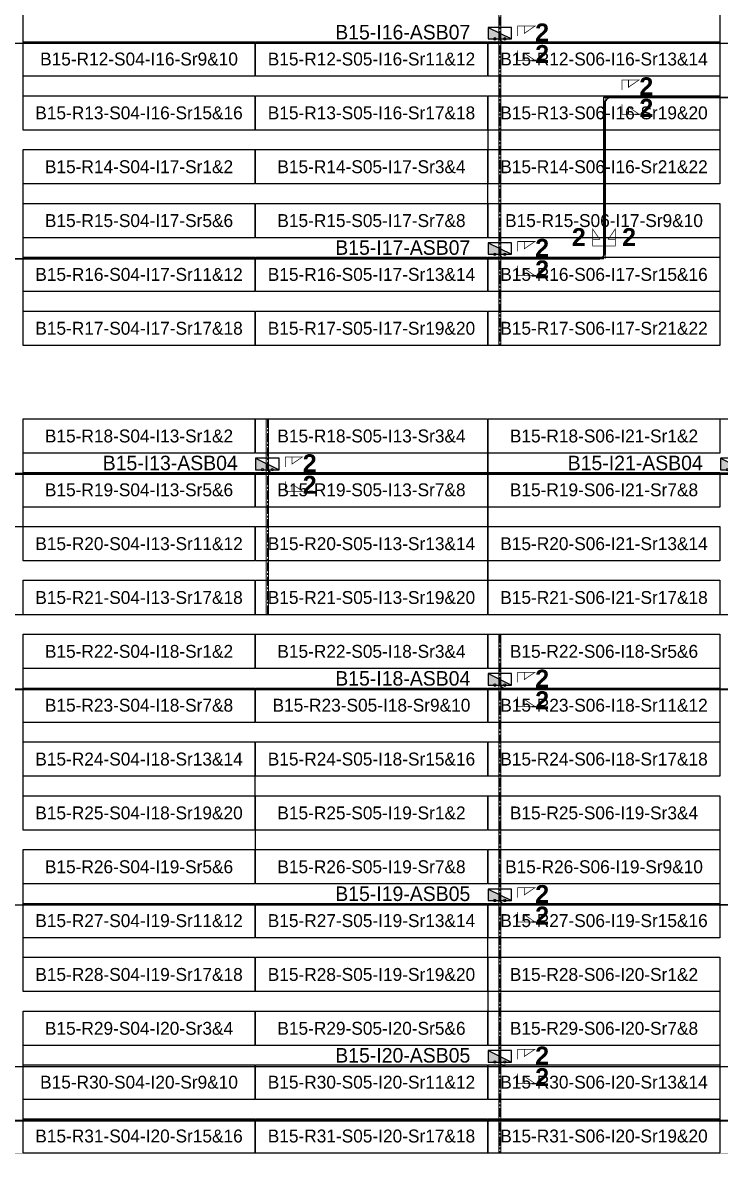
# Model space of a CAD drawing. Header units: metres. Extents: x 531263 to 531754, y 2674954 to 2675327.
# Drawn here: x 531365.4 to 531462.6, y 2675087.9 to 2675246.7 of the extents above; entities that cross this region are included whole.
import ezdxf
from ezdxf.enums import TextEntityAlignment as Align

# ---------------------------------------------------------------- set-up
doc = ezdxf.new("R2010")
doc.units = ezdxf.units.M
doc.header["$MEASUREMENT"] = 0
doc.linetypes.add('CENTER', pattern=[2, 1.25, -0.25, 0.25, -0.25])
doc.layers.add('Boundary-12.5 MW Block', color=6, linetype='Continuous', lineweight=9)
doc.layers.add('PILE', color=1, linetype='Continuous', lineweight=15)
for name, color, linetype in [('DC Trench BL-15', 114, 'Continuous'), ('E-Inverter Grouping', 2, 'Continuous'), ('Inverter Block-15', 7, 'Continuous'), ('LT Cable(AG) INV to LT Panel BL-15', 2, 'Continuous'), ('Messenger Wire Block-14 (Master Path)', 30, 'Continuous'), ('Messenger Wire Block-14 (MW Path)', 191, 'Continuous'), ('MMS Table Block-15', 8, 'Continuous'), ('Plan Line - DC', 40, 'Continuous'), ('Section Marking BL-15', 2, 'Continuous')]:
    doc.layers.add(name, color=color, linetype=linetype)
doc.styles.add('BoldTextStyle', font='arialbd.ttf')
doc.styles.get("Standard").update_dxf_attribs({"font": 'Adani Regular.ttf'})

# ---------------------------------------------------------------- blocks, each defined once
blk = doc.blocks.new('MMS Table (32.292 x 4.788)')
at = {"color": 0}
blk.add_lwpolyline([(0, -0.002), (0, 4.786), (32.292, 4.786), (32.292, -0.002)], close=True, dxfattribs=at)
at = {"color": 7}
blk.add_attdef('ID1', text='', height=1.8, dxfattribs=at).set_placement((16.146, 2.392), align=Align.MIDDLE_CENTER)
blk = doc.blocks.new('Inverter Block')
h = blk.add_hatch(color=0)
h.dxf.hatch_style = 1
h.paths.add_polyline_path([(-1.46, 2.27), (-1.46, 0.85), (1.46, 0.85)])
at = {"color": 0}
blk.add_lwpolyline([(1.46, 2.27), (-1.46, 2.27), (-1.46, 0.85), (1.46, 0.85)], close=True, dxfattribs=at)
blk.add_lwpolyline([(-1.46, 2.27), (1.46, 0.85)], dxfattribs=at)
at = {"layer": 'PILE'}
for centre in [(-0.61, 0.85), (0.61, 0.85)]:
    blk.add_circle(centre, 0.156, dxfattribs=at)
at = {"color": 7}
blk.add_attdef('ID', (-1.46, 3.01), '', height=1.8, dxfattribs=at)

msp = doc.modelspace()

# ---------------------------------------------------------------- linework, layer by layer
at = {"layer": 'Boundary-12.5 MW Block', "const_width": 0.05}
msp.add_lwpolyline([(531268.32, 2675326.58), (531754.1, 2675326.58), (531754.1, 2675089.29), (531328.1, 2675089.29), (531328.1, 2674954.29), (531263.42, 2674954.29), (531263.42, 2675086.58), (531268.32, 2675086.58)], close=True, dxfattribs=at)
at = {"layer": 'DC Trench BL-15', "color": 40, "const_width": 0.15}
for points in [[(531432.06, 2675281.58), (531431.76, 2675281.58), (531431.76, 2675201.79), (531432.06, 2675201.79)], [(531399.67, 2675191.58), (531399.37, 2675191.58), (531399.37, 2675164.29), (531399.67, 2675164.29)], [(531399.67, 2675191.58), (531399.37, 2675191.58), (531399.37, 2675164.29), (531399.67, 2675164.29)], [(531432.06, 2675161.58), (531431.76, 2675161.58), (531431.76, 2675089.29), (531432.06, 2675089.29)], [(531432.06, 2675161.58), (531431.76, 2675161.58), (531431.76, 2675089.29), (531432.06, 2675089.29)]]:
    msp.add_lwpolyline(points, close=True, dxfattribs=at)
at = {"layer": 'E-Inverter Grouping'}
for points in [[(531462.57, 2675224.29), (531430.28, 2675224.29), (531430.28, 2675231.79), (531365.49, 2675231.79), (531365.49, 2675259.08), (531397.78, 2675259.08), (531397.78, 2675251.58), (531462.57, 2675251.58)], [(531430.18, 2675221.58), (531462.57, 2675221.58), (531462.57, 2675201.79), (531365.49, 2675201.79), (531365.49, 2675229.08), (531430.18, 2675229.08)]]:
    msp.add_lwpolyline(points, close=True, dxfattribs=at)
at = {"layer": 'E-Inverter Grouping', "color": 3}
for points in [[(531430.18, 2675164.29), (531333.1, 2675164.29), (531333.1, 2675176.58), (531365.49, 2675176.58), (531365.49, 2675191.58), (531430.18, 2675191.58)], [(531527.35, 2675191.58), (531527.35, 2675179.29), (531494.96, 2675179.29), (531494.96, 2675164.29), (531430.28, 2675164.29), (531430.28, 2675191.58)], [(531462.57, 2675161.58), (531462.57, 2675141.79), (531397.78, 2675141.79), (531397.78, 2675134.29), (531365.49, 2675134.29), (531365.49, 2675161.58)], [(531462.57, 2675139.08), (531462.57, 2675119.29), (531430.18, 2675119.29), (531430.18, 2675111.79), (531365.49, 2675111.79), (531365.49, 2675131.58), (531397.88, 2675131.58), (531397.88, 2675139.08)], [(531462.57, 2675089.29), (531365.49, 2675089.29), (531365.49, 2675109.08), (531430.28, 2675109.08), (531430.28, 2675116.58), (531462.57, 2675116.58)]]:
    msp.add_lwpolyline(points, close=True, dxfattribs=at)
at = {"layer": 'LT Cable(AG) INV to LT Panel BL-15'}
for points in [[(531489.86, 2675216.63), (531485.01, 2675216.63, -0.167683), (531484.45, 2675216.83), (531483, 2675217.96, 0.103275), (531482.64, 2675218.04), (531476.78, 2675218.04, -0.414214), (531475.88, 2675218.94), (531475.88, 2675230.36, -0.031335), (531475.88, 2675230.47), (531475.94, 2675230.95, 0.031335), (531475.95, 2675231.06), (531475.95, 2675242.94, 0.414214), (531475.05, 2675243.84), (531335.64, 2675243.84, -0.414214), (531334.74, 2675244.74), (531334.74, 2675245.19)], [(531489.86, 2675216.66), (531485.01, 2675216.66, -0.167524), (531484.46, 2675216.85), (531483.01, 2675217.99, 0.103275), (531482.65, 2675218.06), (531476.8, 2675218.06, -0.414214), (531475.9, 2675218.96), (531475.9, 2675230.36, -0.031335), (531475.91, 2675230.47), (531475.97, 2675230.94, 0.031335), (531475.97, 2675231.06), (531475.97, 2675242.96, 0.414214), (531475.07, 2675243.86), (531432.81, 2675243.86, -0.414214), (531431.91, 2675244.76), (531431.91, 2675245.19)], [(531489.86, 2675216.58), (531484.99, 2675216.58, -0.168003), (531484.44, 2675216.78), (531482.99, 2675217.91, 0.103275), (531482.63, 2675217.99), (531476.73, 2675217.99, -0.414214), (531475.83, 2675218.89), (531475.83, 2675230.37, -0.031335), (531475.83, 2675230.48), (531475.89, 2675230.95, 0.031335), (531475.9, 2675231.06), (531475.9, 2675235.39, 0.414214), (531475, 2675236.29), (531447.41, 2675236.29, 0.414214), (531446.51, 2675235.39), (531446.51, 2675214.69, -0.414214), (531445.61, 2675213.79), (531335.64, 2675213.79, -0.414214), (531334.74, 2675214.69), (531334.74, 2675215.19)], [(531489.86, 2675216.61), (531485, 2675216.61, -0.167842), (531484.44, 2675216.8), (531483, 2675217.94, 0.103275), (531482.64, 2675218.01), (531476.75, 2675218.01, -0.414214), (531475.85, 2675218.91), (531475.85, 2675230.36, -0.031335), (531475.86, 2675230.48), (531475.92, 2675230.95, 0.031335), (531475.92, 2675231.06), (531475.92, 2675235.41, 0.414214), (531475.02, 2675236.31), (531447.38, 2675236.31, 0.414214), (531446.48, 2675235.41), (531446.48, 2675214.71, -0.414214), (531445.58, 2675213.81), (531432.81, 2675213.81, -0.414214), (531431.91, 2675214.71), (531431.91, 2675215.19)], [(531486.73, 2675215.16), (531485.13, 2675215.16, -0.103741), (531484.77, 2675215.24), (531482.9, 2675216.06, 0.042157), (531482.75, 2675216.07), (531476.91, 2675216.07, 0.414465), (531476.01, 2675215.17), (531476.03, 2675192.73, 0.021432), (531476.04, 2675192.66), (531476.08, 2675192.16, -0.021647), (531476.08, 2675192.08), (531476.08, 2675094.68, -0.414214), (531475.18, 2675093.78), (531312.95, 2675093.78, 0.414214), (531312.05, 2675092.88), (531312.05, 2675057.18, -0.414214), (531311.15, 2675056.28), (531298.35, 2675056.28, -0.414214), (531297.45, 2675057.18), (531297.45, 2675057.69)], [(531486.73, 2675215.14), (531485.13, 2675215.14, -0.103804), (531484.77, 2675215.22), (531482.9, 2675216.04, 0.042157), (531482.75, 2675216.05), (531476.94, 2675216.05, 0.414465), (531476.04, 2675215.15), (531476.06, 2675192.73, 0.021432), (531476.06, 2675192.66), (531476.11, 2675192.16, -0.021647), (531476.11, 2675192.08), (531476.11, 2675094.65, -0.414214), (531475.21, 2675093.75), (531312.98, 2675093.75, 0.414214), (531312.08, 2675092.85), (531312.08, 2675019.65, -0.414214), (531311.18, 2675018.75), (531298.35, 2675018.75, -0.414214), (531297.45, 2675019.65), (531297.45, 2675020.19)], [(531486.73, 2675215.11), (531485.13, 2675215.11, -0.103866), (531484.77, 2675215.19), (531482.9, 2675216.01, 0.042157), (531482.75, 2675216.02), (531476.96, 2675216.02, 0.414465), (531476.06, 2675215.12), (531476.08, 2675192.74, 0.021432), (531476.09, 2675192.66), (531476.13, 2675192.16, -0.021647), (531476.13, 2675192.08), (531476.13, 2675094.63, -0.414214), (531475.23, 2675093.73), (531313, 2675093.73, 0.414214), (531312.1, 2675092.83), (531312.1, 2674974.63, -0.414214), (531311.2, 2674973.73), (531298.35, 2674973.73, -0.414214), (531297.45, 2674974.63), (531297.45, 2674975.19)], [(531490.75, 2675215.34), (531485.16, 2675215.34, -0.103308), (531484.8, 2675215.41), (531482.92, 2675216.24, 0.042157), (531482.77, 2675216.25), (531476.74, 2675216.25, 0.414465), (531475.84, 2675215.35), (531475.86, 2675192.73, 0.021432), (531475.86, 2675192.65), (531475.91, 2675192.15, -0.021647), (531475.91, 2675192.07), (531475.91, 2675184.85, -0.414214), (531475.01, 2675183.95), (531303.25, 2675183.95, -0.414214), (531302.35, 2675184.85), (531302.35, 2675185.19)], [(531488.81, 2675215.29), (531485.15, 2675215.29, -0.103431), (531484.79, 2675215.37), (531482.92, 2675216.19, 0.042157), (531482.76, 2675216.2), (531476.79, 2675216.2, 0.414465), (531475.89, 2675215.3), (531475.91, 2675192.73, 0.021432), (531475.91, 2675192.65), (531475.96, 2675192.15, -0.021647), (531475.96, 2675192.07), (531475.96, 2675154.8, -0.414214), (531475.06, 2675153.9), (531335.64, 2675153.9, -0.414214), (531334.74, 2675154.8), (531334.74, 2675155.19)], [(531488.81, 2675215.24), (531485.14, 2675215.24, -0.103555), (531484.78, 2675215.32), (531482.91, 2675216.14, 0.042157), (531482.76, 2675216.15), (531476.84, 2675216.15, 0.414465), (531475.94, 2675215.25), (531475.96, 2675192.73, 0.021432), (531475.96, 2675192.65), (531476.01, 2675192.15, -0.021647), (531476.01, 2675192.08), (531476.01, 2675124.75, -0.414214), (531475.11, 2675123.85), (531335.64, 2675123.85, -0.414214), (531334.74, 2675124.75), (531334.74, 2675125.19)], [(531486.73, 2675215.19), (531485.14, 2675215.19, -0.103679), (531484.78, 2675215.27), (531482.91, 2675216.09, 0.042157), (531482.76, 2675216.1), (531476.89, 2675216.1, 0.414465), (531475.99, 2675215.2), (531476.01, 2675192.73, 0.021432), (531476.01, 2675192.66), (531476.06, 2675192.16, -0.021647), (531476.06, 2675192.08), (531476.06, 2675102.2, -0.414214), (531475.16, 2675101.3), (531335.64, 2675101.3, -0.414214), (531334.74, 2675102.2), (531334.74, 2675102.69)], [(531490.75, 2675215.36), (531485.16, 2675215.36, -0.103247), (531484.8, 2675215.44), (531482.92, 2675216.26, 0.042157), (531482.77, 2675216.27), (531476.71, 2675216.27, 0.414465), (531475.81, 2675215.37), (531475.83, 2675192.72, 0.021432), (531475.84, 2675192.65), (531475.88, 2675192.15, -0.021647), (531475.88, 2675192.07), (531475.88, 2675184.88, -0.414214), (531474.98, 2675183.98), (531400.42, 2675183.98, -0.414214), (531399.52, 2675184.88), (531399.52, 2675185.19)], [(531490.75, 2675215.31), (531485.15, 2675215.31, -0.10337), (531484.79, 2675215.39), (531482.92, 2675216.21, 0.042157), (531482.77, 2675216.22), (531476.76, 2675216.22, 0.414465), (531475.86, 2675215.32), (531475.88, 2675192.73, 0.021432), (531475.89, 2675192.65), (531475.93, 2675192.15, -0.021647), (531475.93, 2675192.07), (531475.93, 2675154.83, -0.414214), (531475.03, 2675153.93), (531432.81, 2675153.93, -0.414214), (531431.91, 2675154.83), (531431.91, 2675155.19)], [(531488.81, 2675215.26), (531485.15, 2675215.26, -0.103493), (531484.79, 2675215.34), (531482.91, 2675216.16, 0.042157), (531482.76, 2675216.17), (531476.81, 2675216.17, 0.414465), (531475.91, 2675215.27), (531475.93, 2675192.73, 0.021432), (531475.94, 2675192.65), (531475.98, 2675192.15, -0.021647), (531475.98, 2675192.08), (531475.98, 2675124.78, -0.414214), (531475.08, 2675123.88), (531432.81, 2675123.88, -0.414214), (531431.91, 2675124.78), (531431.91, 2675125.19)], [(531488.81, 2675215.21), (531485.14, 2675215.21, -0.103617), (531484.78, 2675215.29), (531482.91, 2675216.11, 0.042157), (531482.76, 2675216.12), (531476.86, 2675216.12, 0.414465), (531475.96, 2675215.22), (531475.98, 2675192.73, 0.021432), (531475.99, 2675192.65), (531476.03, 2675192.16, -0.021647), (531476.03, 2675192.08), (531476.03, 2675102.23, -0.414214), (531475.13, 2675101.33), (531432.81, 2675101.33, -0.414214), (531431.91, 2675102.23), (531431.91, 2675102.69)]]:
    msp.add_lwpolyline(points, format="xyb", dxfattribs=at)
at = {"layer": 'Messenger Wire Block-14 (Master Path)'}
for points in [[(531333.1, 2675243.88), (531475.99, 2675243.88)], [(531446.42, 2675236.38), (531475.99, 2675236.38)], [(531446.42, 2675213.88), (531446.42, 2675236.38)], [(531333.1, 2675213.88), (531446.42, 2675213.88)], [(531300.71, 2675183.88), (531475.98, 2675183.88)], [(531333.1, 2675153.88), (531475.98, 2675153.88)], [(531333.1, 2675123.88), (531475.98, 2675123.88)], [(531333.1, 2675101.38), (531475.98, 2675101.38)], [(531311.95, 2675093.88), (531475.98, 2675093.88)]]:
    msp.add_lwpolyline(points, dxfattribs=at)
at = {"layer": 'Messenger Wire Block-14 (MW Path)', "const_width": 0.1}
for points in [[(531333.1, 2675243.88), (531475.99, 2675243.88)], [(531446.42, 2675236.38), (531475.99, 2675236.38)], [(531446.67, 2675213.88), (531446.67, 2675236.38)], [(531333.1, 2675213.88), (531446.42, 2675213.88)], [(531300.71, 2675183.88), (531475.98, 2675183.88)], [(531333.1, 2675153.88), (531475.98, 2675153.88)], [(531333.1, 2675123.88), (531475.98, 2675123.88)], [(531333.1, 2675101.38), (531475.98, 2675101.38)], [(531311.95, 2675093.88), (531475.98, 2675093.88)]]:
    msp.add_lwpolyline(points, dxfattribs=at)
at = {"layer": 'Plan Line - DC', "color": 6, "linetype": 'CENTER'}
for points in [[(531431.91, 2675281.58), (531431.91, 2675201.79)], [(531399.52, 2675191.58), (531399.52, 2675164.29)], [(531431.91, 2675161.58), (531431.91, 2675089.29)]]:
    msp.add_lwpolyline(points, dxfattribs=at)
at = {"layer": 'Section Marking BL-15', "color": 94, "lineweight": 35, "true_color": 0x00a500, "const_width": 0.1}
for points in [[(531434.41, 2675244.88), (531434.41, 2675246.27), (531436.81, 2675246.27), (531435.33, 2675245.26), (531435.33, 2675246.27)], [(531434.41, 2675242.88), (531434.41, 2675241.49), (531436.81, 2675241.49), (531435.33, 2675242.5), (531435.33, 2675241.49)], [(531448.92, 2675237.38), (531448.92, 2675238.77), (531451.32, 2675238.77), (531449.84, 2675237.76), (531449.84, 2675238.77)], [(531448.92, 2675235.38), (531448.92, 2675233.99), (531451.32, 2675233.99), (531449.84, 2675235), (531449.84, 2675233.99)], [(531446.22, 2675215.63), (531444.83, 2675215.63), (531444.83, 2675218.03), (531445.84, 2675216.55), (531444.83, 2675216.55)], [(531446.62, 2675215.63), (531448.01, 2675215.63), (531448.01, 2675218.03), (531447, 2675216.55), (531448.01, 2675216.55)], [(531434.41, 2675214.88), (531434.41, 2675216.27), (531436.81, 2675216.27), (531435.33, 2675215.26), (531435.33, 2675216.27)], [(531434.41, 2675212.88), (531434.41, 2675211.49), (531436.81, 2675211.49), (531435.33, 2675212.5), (531435.33, 2675211.49)], [(531402.02, 2675184.88), (531402.02, 2675186.27), (531404.42, 2675186.27), (531402.94, 2675185.26), (531402.94, 2675186.27)], [(531402.02, 2675182.88), (531402.02, 2675181.49), (531404.42, 2675181.49), (531402.94, 2675182.5), (531402.94, 2675181.49)], [(531434.41, 2675154.88), (531434.41, 2675156.27), (531436.81, 2675156.27), (531435.33, 2675155.26), (531435.33, 2675156.27)], [(531434.41, 2675152.88), (531434.41, 2675151.49), (531436.81, 2675151.49), (531435.33, 2675152.5), (531435.33, 2675151.49)], [(531434.41, 2675124.88), (531434.41, 2675126.27), (531436.81, 2675126.27), (531435.33, 2675125.26), (531435.33, 2675126.27)], [(531434.41, 2675122.88), (531434.41, 2675121.49), (531436.81, 2675121.49), (531435.33, 2675122.5), (531435.33, 2675121.49)], [(531434.41, 2675102.38), (531434.41, 2675103.77), (531436.81, 2675103.77), (531435.33, 2675102.76), (531435.33, 2675103.77)], [(531434.41, 2675100.38), (531434.41, 2675098.99), (531436.81, 2675098.99), (531435.33, 2675100), (531435.33, 2675098.99)]]:
    msp.add_lwpolyline(points, dxfattribs=at)

# ---------------------------------------------------------------- block references
at = {"layer": 'Inverter Block-15'}
ref = msp.add_blockref('Inverter Block', (531431.91, 2675243.53), dxfattribs=dict(at, xscale=1.124999999976148, yscale=1.124999999976148, zscale=1.124999999976148))
ref.add_attrib('ID', 'B15-I16-ASB07', (531408.98, 2675244.41), dxfattribs={"layer": '0', "color": 7, "height": 2.025})
ref = msp.add_blockref('Inverter Block', (531431.91, 2675213.53), dxfattribs=dict(at, xscale=1.124999999976148, yscale=1.124999999976148, zscale=1.124999999976148))
ref.add_attrib('ID', 'B15-I17-ASB07', (531408.98, 2675214.41), dxfattribs={"layer": '0', "color": 7, "height": 2.025})
ref = msp.add_blockref('Inverter Block', (531399.52, 2675183.53), dxfattribs=dict(at, xscale=1.124999999976148, yscale=1.124999999976148, zscale=1.124999999976148))
ref.add_attrib('ID', 'B15-I13-ASB04', (531376.58, 2675184.41), dxfattribs={"layer": '0', "color": 7, "height": 2.025})
ref = msp.add_blockref('Inverter Block', (531464.31, 2675183.53), dxfattribs=dict(at, xscale=1.124999999976148, yscale=1.124999999976148, zscale=1.124999999976148))
ref.add_attrib('ID', 'B15-I21-ASB04', (531441.37, 2675184.41), dxfattribs={"layer": '0', "color": 7, "height": 2.025})
ref = msp.add_blockref('Inverter Block', (531431.91, 2675153.53), dxfattribs=dict(at, xscale=1.124999999976148, yscale=1.124999999976148, zscale=1.124999999976148))
ref.add_attrib('ID', 'B15-I18-ASB04', (531408.98, 2675154.41), dxfattribs={"layer": '0', "color": 7, "height": 2.025})
ref = msp.add_blockref('Inverter Block', (531431.91, 2675123.53), dxfattribs=dict(at, xscale=1.124999999976148, yscale=1.124999999976148, zscale=1.124999999976148))
ref.add_attrib('ID', 'B15-I19-ASB05', (531408.98, 2675124.41), dxfattribs={"layer": '0', "color": 7, "height": 2.025})
ref = msp.add_blockref('Inverter Block', (531431.91, 2675101.03), dxfattribs=dict(at, xscale=1.124999999976148, yscale=1.124999999976148, zscale=1.124999999976148))
ref.add_attrib('ID', 'B15-I20-ASB05', (531408.98, 2675101.91), dxfattribs={"layer": '0', "color": 7, "height": 2.025})
at = {"layer": 'MMS Table Block-15'}
for p, values in [((531365.49, 2675239.29), {'ID1': 'B15-R12-S04-I16-Sr9&10'}), ((531397.88, 2675239.29), {'ID1': 'B15-R12-S05-I16-Sr11&12'}), ((531430.28, 2675239.29), {'ID1': 'B15-R12-S06-I16-Sr13&14'}), ((531365.49, 2675231.79), {'ID1': 'B15-R13-S04-I16-Sr15&16'}), ((531397.88, 2675231.79), {'ID1': 'B15-R13-S05-I16-Sr17&18'}), ((531430.28, 2675231.79), {'ID1': 'B15-R13-S06-I16-Sr19&20'}), ((531365.49, 2675224.29), {'ID1': 'B15-R14-S04-I17-Sr1&2'}), ((531397.88, 2675224.29), {'ID1': 'B15-R14-S05-I17-Sr3&4'}), ((531430.28, 2675224.29), {'ID1': 'B15-R14-S06-I16-Sr21&22'}), ((531365.49, 2675216.79), {'ID1': 'B15-R15-S04-I17-Sr5&6'}), ((531397.88, 2675216.79), {'ID1': 'B15-R15-S05-I17-Sr7&8'}), ((531430.28, 2675216.79), {'ID1': 'B15-R15-S06-I17-Sr9&10'}), ((531365.49, 2675209.29), {'ID1': 'B15-R16-S04-I17-Sr11&12'}), ((531397.88, 2675209.29), {'ID1': 'B15-R16-S05-I17-Sr13&14'}), ((531430.28, 2675209.29), {'ID1': 'B15-R16-S06-I17-Sr15&16'}), ((531365.49, 2675201.79), {'ID1': 'B15-R17-S04-I17-Sr17&18'}), ((531397.88, 2675201.79), {'ID1': 'B15-R17-S05-I17-Sr19&20'}), ((531430.28, 2675201.79), {'ID1': 'B15-R17-S06-I17-Sr21&22'}), ((531365.49, 2675186.79), {'ID1': 'B15-R18-S04-I13-Sr1&2'}), ((531397.88, 2675186.79), {'ID1': 'B15-R18-S05-I13-Sr3&4'}), ((531430.28, 2675186.79), {'ID1': 'B15-R18-S06-I21-Sr1&2'}), ((531365.49, 2675179.29), {'ID1': 'B15-R19-S04-I13-Sr5&6'}), ((531397.88, 2675179.29), {'ID1': 'B15-R19-S05-I13-Sr7&8'}), ((531430.28, 2675179.29), {'ID1': 'B15-R19-S06-I21-Sr7&8'}), ((531365.49, 2675171.79), {'ID1': 'B15-R20-S04-I13-Sr11&12'}), ((531397.88, 2675171.79), {'ID1': 'B15-R20-S05-I13-Sr13&14'}), ((531430.28, 2675171.79), {'ID1': 'B15-R20-S06-I21-Sr13&14'}), ((531365.49, 2675164.29), {'ID1': 'B15-R21-S04-I13-Sr17&18'}), ((531397.88, 2675164.29), {'ID1': 'B15-R21-S05-I13-Sr19&20'}), ((531430.28, 2675164.29), {'ID1': 'B15-R21-S06-I21-Sr17&18'}), ((531365.49, 2675156.79), {'ID1': 'B15-R22-S04-I18-Sr1&2'}), ((531397.88, 2675156.79), {'ID1': 'B15-R22-S05-I18-Sr3&4'}), ((531430.28, 2675156.79), {'ID1': 'B15-R22-S06-I18-Sr5&6'}), ((531365.49, 2675149.29), {'ID1': 'B15-R23-S04-I18-Sr7&8'}), ((531397.88, 2675149.29), {'ID1': 'B15-R23-S05-I18-Sr9&10'}), ((531430.28, 2675149.29), {'ID1': 'B15-R23-S06-I18-Sr11&12'}), ((531365.49, 2675141.79), {'ID1': 'B15-R24-S04-I18-Sr13&14'}), ((531397.88, 2675141.79), {'ID1': 'B15-R24-S05-I18-Sr15&16'}), ((531430.28, 2675141.79), {'ID1': 'B15-R24-S06-I18-Sr17&18'}), ((531365.49, 2675134.29), {'ID1': 'B15-R25-S04-I18-Sr19&20'}), ((531397.88, 2675134.29), {'ID1': 'B15-R25-S05-I19-Sr1&2'}), ((531430.28, 2675134.29), {'ID1': 'B15-R25-S06-I19-Sr3&4'}), ((531365.49, 2675126.79), {'ID1': 'B15-R26-S04-I19-Sr5&6'}), ((531397.88, 2675126.79), {'ID1': 'B15-R26-S05-I19-Sr7&8'}), ((531430.28, 2675126.79), {'ID1': 'B15-R26-S06-I19-Sr9&10'}), ((531365.49, 2675119.29), {'ID1': 'B15-R27-S04-I19-Sr11&12'}), ((531397.88, 2675119.29), {'ID1': 'B15-R27-S05-I19-Sr13&14'}), ((531430.28, 2675119.29), {'ID1': 'B15-R27-S06-I19-Sr15&16'}), ((531365.49, 2675111.79), {'ID1': 'B15-R28-S04-I19-Sr17&18'}), ((531397.88, 2675111.79), {'ID1': 'B15-R28-S05-I19-Sr19&20'}), ((531430.28, 2675111.79), {'ID1': 'B15-R28-S06-I20-Sr1&2'}), ((531365.49, 2675104.29), {'ID1': 'B15-R29-S04-I20-Sr3&4'}), ((531397.88, 2675104.29), {'ID1': 'B15-R29-S05-I20-Sr5&6'}), ((531430.28, 2675104.29), {'ID1': 'B15-R29-S06-I20-Sr7&8'}), ((531365.49, 2675096.79), {'ID1': 'B15-R30-S04-I20-Sr9&10'}), ((531397.88, 2675096.79), {'ID1': 'B15-R30-S05-I20-Sr11&12'}), ((531430.28, 2675096.79), {'ID1': 'B15-R30-S06-I20-Sr13&14'}), ((531365.49, 2675089.29), {'ID1': 'B15-R31-S04-I20-Sr15&16'}), ((531397.88, 2675089.29), {'ID1': 'B15-R31-S05-I20-Sr17&18'}), ((531430.28, 2675089.29), {'ID1': 'B15-R31-S06-I20-Sr19&20'})]:
    msp.add_blockref('MMS Table (32.292 x 4.788)', p, dxfattribs=at).add_auto_attribs(values)

# ---------------------------------------------------------------- texts
at = {"layer": 'Section Marking BL-15', "color": 94, "true_color": 0x00a500, "style": 'BoldTextStyle'}
for p in [(531437.81, 2675245.38), (531437.81, 2675242.38), (531452.32, 2675237.88), (531452.32, 2675234.88), (531442.92, 2675216.88), (531449.92, 2675216.88), (531437.81, 2675215.38), (531437.81, 2675212.38), (531405.42, 2675185.38), (531405.42, 2675182.38), (531437.81, 2675155.38), (531437.81, 2675152.38), (531437.81, 2675125.38), (531437.81, 2675122.38), (531437.81, 2675102.88), (531437.81, 2675099.88)]:
    msp.add_text('2', height=2.5, dxfattribs=at).set_placement(p, align=Align.MIDDLE_CENTER)

doc.saveas('drawing.dxf')
